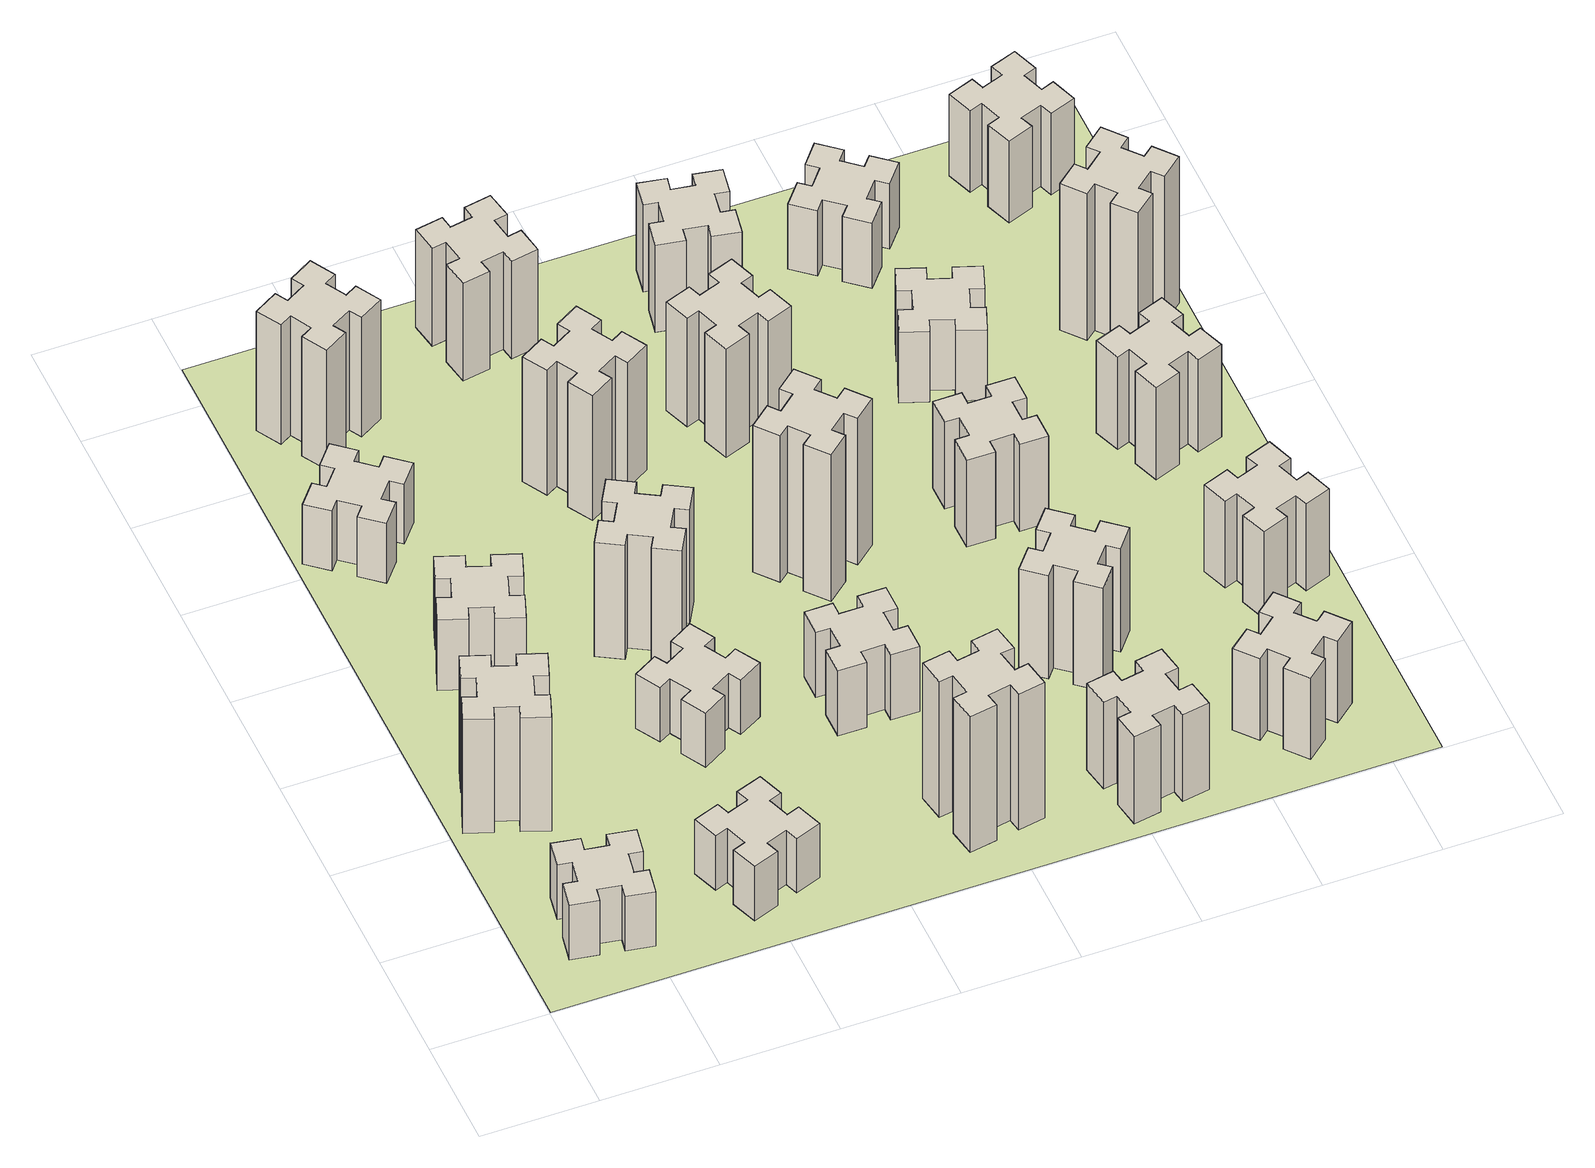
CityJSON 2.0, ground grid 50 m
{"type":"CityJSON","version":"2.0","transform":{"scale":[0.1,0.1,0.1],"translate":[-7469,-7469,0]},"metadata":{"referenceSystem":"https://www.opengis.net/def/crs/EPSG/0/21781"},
"CityObjects":{
"building1":{"type":"Building","attributes":{"class":"1000","function":"1000","usage":"1000","yearOfConstruction":2016,"roofType":"1000","measuredHeight":30,"storeysAboveGround":30,"storeysBelowGround":0},"geometry":[{"type":"Solid","lod":"1","boundaries":[[[[0,1,2,3,4,5,6,7,8,9,10,11,12,13,14,15,16,17,18,19]],[[17,16,20,21]],[[16,15,22,20]],[[15,14,23,22]],[[14,13,24,23]],[[13,12,25,24]],[[12,11,26,25]],[[11,10,27,26]],[[10,9,28,27]],[[9,8,29,28]],[[8,7,30,29]],[[7,6,31,30]],[[6,5,32,31]],[[5,4,33,32]],[[4,3,34,33]],[[3,2,35,34]],[[2,1,36,35]],[[1,0,37,36]],[[0,19,38,37]],[[19,18,39,38]],[[18,17,21,39]],[[24,25,26,27,28,29,30,31,32,33,34,35,36,37,38,39,21,20,22,23]]]]}]},
"building2":{"type":"Building","attributes":{"class":"1000","function":"1000","usage":"1000","yearOfConstruction":2016,"roofType":"1000","measuredHeight":63,"storeysAboveGround":30,"storeysBelowGround":0},"geometry":[{"type":"Solid","lod":"1","boundaries":[[[[40,41,42,43,44,45,46,47,48,49,50,51,52,53,54,55,56,57,58,59]],[[57,56,60,61]],[[56,55,62,60]],[[55,54,63,62]],[[54,53,64,63]],[[53,52,65,64]],[[52,51,66,65]],[[51,50,67,66]],[[50,49,68,67]],[[49,48,69,68]],[[48,47,70,69]],[[47,46,71,70]],[[46,45,72,71]],[[45,44,73,72]],[[44,43,74,73]],[[43,42,75,74]],[[42,41,76,75]],[[41,40,77,76]],[[40,59,78,77]],[[59,58,79,78]],[[58,57,61,79]],[[64,65,66,67,68,69,70,71,72,73,74,75,76,77,78,79,61,60,62,63]]]]}]},
"building3":{"type":"Building","attributes":{"class":"1000","function":"1000","usage":"1000","yearOfConstruction":2016,"roofType":"1000","measuredHeight":39,"storeysAboveGround":30,"storeysBelowGround":0},"geometry":[{"type":"Solid","lod":"1","boundaries":[[[[80,81,82,83,84,85,86,87,88,89,90,91,92,93,94,95,96,97,98,99]],[[97,96,100,101]],[[96,95,102,100]],[[95,94,103,102]],[[94,93,104,103]],[[93,92,105,104]],[[92,91,106,105]],[[91,90,107,106]],[[90,89,108,107]],[[89,88,109,108]],[[88,87,110,109]],[[87,86,111,110]],[[86,85,112,111]],[[85,84,113,112]],[[84,83,114,113]],[[83,82,115,114]],[[82,81,116,115]],[[81,80,117,116]],[[80,99,118,117]],[[99,98,119,118]],[[98,97,101,119]],[[104,105,106,107,108,109,110,111,112,113,114,115,116,117,118,119,101,100,102,103]]]]}]},
"building4":{"type":"Building","attributes":{"class":"1000","function":"1000","usage":"1000","yearOfConstruction":2016,"roofType":"1000","measuredHeight":33,"storeysAboveGround":30,"storeysBelowGround":0},"geometry":[{"type":"Solid","lod":"1","boundaries":[[[[120,121,122,123,124,125,126,127,128,129,130,131,132,133,134,135,136,137,138,139]],[[137,136,140,141]],[[136,135,142,140]],[[135,134,143,142]],[[134,133,144,143]],[[133,132,145,144]],[[132,131,146,145]],[[131,130,147,146]],[[130,129,148,147]],[[129,128,149,148]],[[128,127,150,149]],[[127,126,151,150]],[[126,125,152,151]],[[125,124,153,152]],[[124,123,154,153]],[[123,122,155,154]],[[122,121,156,155]],[[121,120,157,156]],[[120,139,158,157]],[[139,138,159,158]],[[138,137,141,159]],[[144,145,146,147,148,149,150,151,152,153,154,155,156,157,158,159,141,140,142,143]]]]}]},
"building5":{"type":"Building","attributes":{"class":"1000","function":"1000","usage":"1000","yearOfConstruction":2016,"roofType":"1000","measuredHeight":30,"storeysAboveGround":30,"storeysBelowGround":0},"geometry":[{"type":"Solid","lod":"1","boundaries":[[[[160,161,162,163,164,165,166,167,168,169,170,171,172,173,174,175,176,177,178,179]],[[177,176,180,181]],[[176,175,182,180]],[[175,174,183,182]],[[174,173,184,183]],[[173,172,185,184]],[[172,171,186,185]],[[171,170,187,186]],[[170,169,188,187]],[[169,168,189,188]],[[168,167,190,189]],[[167,166,191,190]],[[166,165,192,191]],[[165,164,193,192]],[[164,163,194,193]],[[163,162,195,194]],[[162,161,196,195]],[[161,160,197,196]],[[160,179,198,197]],[[179,178,199,198]],[[178,177,181,199]],[[184,185,186,187,188,189,190,191,192,193,194,195,196,197,198,199,181,180,182,183]]]]}]},
"building6":{"type":"Building","attributes":{"class":"1000","function":"1000","usage":"1000","yearOfConstruction":2016,"roofType":"1000","measuredHeight":66,"storeysAboveGround":30,"storeysBelowGround":0},"geometry":[{"type":"Solid","lod":"1","boundaries":[[[[200,201,202,203,204,205,206,207,208,209,210,211,212,213,214,215,216,217,218,219]],[[217,216,220,221]],[[216,215,222,220]],[[215,214,223,222]],[[214,213,224,223]],[[213,212,225,224]],[[212,211,226,225]],[[211,210,227,226]],[[210,209,228,227]],[[209,208,229,228]],[[208,207,230,229]],[[207,206,231,230]],[[206,205,232,231]],[[205,204,233,232]],[[204,203,234,233]],[[203,202,235,234]],[[202,201,236,235]],[[201,200,237,236]],[[200,219,238,237]],[[219,218,239,238]],[[218,217,221,239]],[[224,225,226,227,228,229,230,231,232,233,234,235,236,237,238,239,221,220,222,223]]]]}]},
"building7":{"type":"Building","attributes":{"class":"1000","function":"1000","usage":"1000","yearOfConstruction":2016,"roofType":"1000","measuredHeight":30,"storeysAboveGround":30,"storeysBelowGround":0},"geometry":[{"type":"Solid","lod":"1","boundaries":[[[[240,241,242,243,244,245,246,247,248,249,250,251,252,253,254,255,256,257,258,259]],[[257,256,260,261]],[[256,255,262,260]],[[255,254,263,262]],[[254,253,264,263]],[[253,252,265,264]],[[252,251,266,265]],[[251,250,267,266]],[[250,249,268,267]],[[249,248,269,268]],[[248,247,270,269]],[[247,246,271,270]],[[246,245,272,271]],[[245,244,273,272]],[[244,243,274,273]],[[243,242,275,274]],[[242,241,276,275]],[[241,240,277,276]],[[240,259,278,277]],[[259,258,279,278]],[[258,257,261,279]],[[264,265,266,267,268,269,270,271,272,273,274,275,276,277,278,279,261,260,262,263]]]]}]},
"building8":{"type":"Building","attributes":{"class":"1000","function":"1000","usage":"1000","yearOfConstruction":2016,"roofType":"1000","measuredHeight":63,"storeysAboveGround":30,"storeysBelowGround":0},"geometry":[{"type":"Solid","lod":"1","boundaries":[[[[280,281,282,283,284,285,286,287,288,289,290,291,292,293,294,295,296,297,298,299]],[[297,296,300,301]],[[296,295,302,300]],[[295,294,303,302]],[[294,293,304,303]],[[293,292,305,304]],[[292,291,306,305]],[[291,290,307,306]],[[290,289,308,307]],[[289,288,309,308]],[[288,287,310,309]],[[287,286,311,310]],[[286,285,312,311]],[[285,284,313,312]],[[284,283,314,313]],[[283,282,315,314]],[[282,281,316,315]],[[281,280,317,316]],[[280,299,318,317]],[[299,298,319,318]],[[298,297,301,319]],[[304,305,306,307,308,309,310,311,312,313,314,315,316,317,318,319,301,300,302,303]]]]}]},
"building9":{"type":"Building","attributes":{"class":"1000","function":"1000","usage":"1000","yearOfConstruction":2016,"roofType":"1000","measuredHeight":69,"storeysAboveGround":30,"storeysBelowGround":0},"geometry":[{"type":"Solid","lod":"1","boundaries":[[[[320,321,322,323,324,325,326,327,328,329,330,331,332,333,334,335,336,337,338,339]],[[337,336,340,341]],[[336,335,342,340]],[[335,334,343,342]],[[334,333,344,343]],[[333,332,345,344]],[[332,331,346,345]],[[331,330,347,346]],[[330,329,348,347]],[[329,328,349,348]],[[328,327,350,349]],[[327,326,351,350]],[[326,325,352,351]],[[325,324,353,352]],[[324,323,354,353]],[[323,322,355,354]],[[322,321,356,355]],[[321,320,357,356]],[[320,339,358,357]],[[339,338,359,358]],[[338,337,341,359]],[[344,345,346,347,348,349,350,351,352,353,354,355,356,357,358,359,341,340,342,343]]]]}]},
"building10":{"type":"Building","attributes":{"class":"1000","function":"1000","usage":"1000","yearOfConstruction":2016,"roofType":"1000","measuredHeight":75,"storeysAboveGround":30,"storeysBelowGround":0},"geometry":[{"type":"Solid","lod":"1","boundaries":[[[[360,361,362,363,364,365,366,367,368,369,370,371,372,373,374,375,376,377,378,379]],[[377,376,380,381]],[[376,375,382,380]],[[375,374,383,382]],[[374,373,384,383]],[[373,372,385,384]],[[372,371,386,385]],[[371,370,387,386]],[[370,369,388,387]],[[369,368,389,388]],[[368,367,390,389]],[[367,366,391,390]],[[366,365,392,391]],[[365,364,393,392]],[[364,363,394,393]],[[363,362,395,394]],[[362,361,396,395]],[[361,360,397,396]],[[360,379,398,397]],[[379,378,399,398]],[[378,377,381,399]],[[384,385,386,387,388,389,390,391,392,393,394,395,396,397,398,399,381,380,382,383]]]]}]},
"building11":{"type":"Building","attributes":{"class":"1000","function":"1000","usage":"1000","yearOfConstruction":2016,"roofType":"1000","measuredHeight":36,"storeysAboveGround":30,"storeysBelowGround":0},"geometry":[{"type":"Solid","lod":"1","boundaries":[[[[400,401,402,403,404,405,406,407,408,409,410,411,412,413,414,415,416,417,418,419]],[[417,416,420,421]],[[416,415,422,420]],[[415,414,423,422]],[[414,413,424,423]],[[413,412,425,424]],[[412,411,426,425]],[[411,410,427,426]],[[410,409,428,427]],[[409,408,429,428]],[[408,407,430,429]],[[407,406,431,430]],[[406,405,432,431]],[[405,404,433,432]],[[404,403,434,433]],[[403,402,435,434]],[[402,401,436,435]],[[401,400,437,436]],[[400,419,438,437]],[[419,418,439,438]],[[418,417,421,439]],[[424,425,426,427,428,429,430,431,432,433,434,435,436,437,438,439,421,420,422,423]]]]}]},
"building12":{"type":"Building","attributes":{"class":"1000","function":"1000","usage":"1000","yearOfConstruction":2016,"roofType":"1000","measuredHeight":54,"storeysAboveGround":30,"storeysBelowGround":0},"geometry":[{"type":"Solid","lod":"1","boundaries":[[[[440,441,442,443,444,445,446,447,448,449,450,451,452,453,454,455,456,457,458,459]],[[457,456,460,461]],[[456,455,462,460]],[[455,454,463,462]],[[454,453,464,463]],[[453,452,465,464]],[[452,451,466,465]],[[451,450,467,466]],[[450,449,468,467]],[[449,448,469,468]],[[448,447,470,469]],[[447,446,471,470]],[[446,445,472,471]],[[445,444,473,472]],[[444,443,474,473]],[[443,442,475,474]],[[442,441,476,475]],[[441,440,477,476]],[[440,459,478,477]],[[459,458,479,478]],[[458,457,461,479]],[[464,465,466,467,468,469,470,471,472,473,474,475,476,477,478,479,461,460,462,463]]]]}]},
"building13":{"type":"Building","attributes":{"class":"1000","function":"1000","usage":"1000","yearOfConstruction":2016,"roofType":"1000","measuredHeight":81,"storeysAboveGround":30,"storeysBelowGround":0},"geometry":[{"type":"Solid","lod":"1","boundaries":[[[[480,481,482,483,484,485,486,487,488,489,490,491,492,493,494,495,496,497,498,499]],[[497,496,500,501]],[[496,495,502,500]],[[495,494,503,502]],[[494,493,504,503]],[[493,492,505,504]],[[492,491,506,505]],[[491,490,507,506]],[[490,489,508,507]],[[489,488,509,508]],[[488,487,510,509]],[[487,486,511,510]],[[486,485,512,511]],[[485,484,513,512]],[[484,483,514,513]],[[483,482,515,514]],[[482,481,516,515]],[[481,480,517,516]],[[480,499,518,517]],[[499,498,519,518]],[[498,497,501,519]],[[504,505,506,507,508,509,510,511,512,513,514,515,516,517,518,519,501,500,502,503]]]]}]},
"building14":{"type":"Building","attributes":{"class":"1000","function":"1000","usage":"1000","yearOfConstruction":2016,"roofType":"1000","measuredHeight":60,"storeysAboveGround":30,"storeysBelowGround":0},"geometry":[{"type":"Solid","lod":"1","boundaries":[[[[520,521,522,523,524,525,526,527,528,529,530,531,532,533,534,535,536,537,538,539]],[[537,536,540,541]],[[536,535,542,540]],[[535,534,543,542]],[[534,533,544,543]],[[533,532,545,544]],[[532,531,546,545]],[[531,530,547,546]],[[530,529,548,547]],[[529,528,549,548]],[[528,527,550,549]],[[527,526,551,550]],[[526,525,552,551]],[[525,524,553,552]],[[524,523,554,553]],[[523,522,555,554]],[[522,521,556,555]],[[521,520,557,556]],[[520,539,558,557]],[[539,538,559,558]],[[538,537,541,559]],[[544,545,546,547,548,549,550,551,552,553,554,555,556,557,558,559,541,540,542,543]]]]}]},
"building15":{"type":"Building","attributes":{"class":"1000","function":"1000","usage":"1000","yearOfConstruction":2016,"roofType":"1000","measuredHeight":48,"storeysAboveGround":30,"storeysBelowGround":0},"geometry":[{"type":"Solid","lod":"1","boundaries":[[[[560,561,562,563,564,565,566,567,568,569,570,571,572,573,574,575,576,577,578,579]],[[577,576,580,581]],[[576,575,582,580]],[[575,574,583,582]],[[574,573,584,583]],[[573,572,585,584]],[[572,571,586,585]],[[571,570,587,586]],[[570,569,588,587]],[[569,568,589,588]],[[568,567,590,589]],[[567,566,591,590]],[[566,565,592,591]],[[565,564,593,592]],[[564,563,594,593]],[[563,562,595,594]],[[562,561,596,595]],[[561,560,597,596]],[[560,579,598,597]],[[579,578,599,598]],[[578,577,581,599]],[[584,585,586,587,588,589,590,591,592,593,594,595,596,597,598,599,581,580,582,583]]]]}]},
"building16":{"type":"Building","attributes":{"class":"1000","function":"1000","usage":"1000","yearOfConstruction":2016,"roofType":"1000","measuredHeight":57,"storeysAboveGround":30,"storeysBelowGround":0},"geometry":[{"type":"Solid","lod":"1","boundaries":[[[[600,601,602,603,604,605,606,607,608,609,610,611,612,613,614,615,616,617,618,619]],[[617,616,620,621]],[[616,615,622,620]],[[615,614,623,622]],[[614,613,624,623]],[[613,612,625,624]],[[612,611,626,625]],[[611,610,627,626]],[[610,609,628,627]],[[609,608,629,628]],[[608,607,630,629]],[[607,606,631,630]],[[606,605,632,631]],[[605,604,633,632]],[[604,603,634,633]],[[603,602,635,634]],[[602,601,636,635]],[[601,600,637,636]],[[600,619,638,637]],[[619,618,639,638]],[[618,617,621,639]],[[624,625,626,627,628,629,630,631,632,633,634,635,636,637,638,639,621,620,622,623]]]]}]},
"building17":{"type":"Building","attributes":{"class":"1000","function":"1000","usage":"1000","yearOfConstruction":2016,"roofType":"1000","measuredHeight":48,"storeysAboveGround":30,"storeysBelowGround":0},"geometry":[{"type":"Solid","lod":"1","boundaries":[[[[640,641,642,643,644,645,646,647,648,649,650,651,652,653,654,655,656,657,658,659]],[[657,656,660,661]],[[656,655,662,660]],[[655,654,663,662]],[[654,653,664,663]],[[653,652,665,664]],[[652,651,666,665]],[[651,650,667,666]],[[650,649,668,667]],[[649,648,669,668]],[[648,647,670,669]],[[647,646,671,670]],[[646,645,672,671]],[[645,644,673,672]],[[644,643,674,673]],[[643,642,675,674]],[[642,641,676,675]],[[641,640,677,676]],[[640,659,678,677]],[[659,658,679,678]],[[658,657,661,679]],[[664,665,666,667,668,669,670,671,672,673,674,675,676,677,678,679,661,660,662,663]]]]}]},
"building18":{"type":"Building","attributes":{"class":"1000","function":"1000","usage":"1000","yearOfConstruction":2016,"roofType":"1000","measuredHeight":48,"storeysAboveGround":30,"storeysBelowGround":0},"geometry":[{"type":"Solid","lod":"1","boundaries":[[[[680,681,682,683,684,685,686,687,688,689,690,691,692,693,694,695,696,697,698,699]],[[697,696,700,701]],[[696,695,702,700]],[[695,694,703,702]],[[694,693,704,703]],[[693,692,705,704]],[[692,691,706,705]],[[691,690,707,706]],[[690,689,708,707]],[[689,688,709,708]],[[688,687,710,709]],[[687,686,711,710]],[[686,685,712,711]],[[685,684,713,712]],[[684,683,714,713]],[[683,682,715,714]],[[682,681,716,715]],[[681,680,717,716]],[[680,699,718,717]],[[699,698,719,718]],[[698,697,701,719]],[[704,705,706,707,708,709,710,711,712,713,714,715,716,717,718,719,701,700,702,703]]]]}]},
"building19":{"type":"Building","attributes":{"class":"1000","function":"1000","usage":"1000","yearOfConstruction":2016,"roofType":"1000","measuredHeight":45,"storeysAboveGround":30,"storeysBelowGround":0},"geometry":[{"type":"Solid","lod":"1","boundaries":[[[[720,721,722,723,724,725,726,727,728,729,730,731,732,733,734,735,736,737,738,739]],[[737,736,740,741]],[[736,735,742,740]],[[735,734,743,742]],[[734,733,744,743]],[[733,732,745,744]],[[732,731,746,745]],[[731,730,747,746]],[[730,729,748,747]],[[729,728,749,748]],[[728,727,750,749]],[[727,726,751,750]],[[726,725,752,751]],[[725,724,753,752]],[[724,723,754,753]],[[723,722,755,754]],[[722,721,756,755]],[[721,720,757,756]],[[720,739,758,757]],[[739,738,759,758]],[[738,737,741,759]],[[744,745,746,747,748,749,750,751,752,753,754,755,756,757,758,759,741,740,742,743]]]]}]},
"building20":{"type":"Building","attributes":{"class":"1000","function":"1000","usage":"1000","yearOfConstruction":2016,"roofType":"1000","measuredHeight":39,"storeysAboveGround":30,"storeysBelowGround":0},"geometry":[{"type":"Solid","lod":"1","boundaries":[[[[760,761,762,763,764,765,766,767,768,769,770,771,772,773,774,775,776,777,778,779]],[[777,776,780,781]],[[776,775,782,780]],[[775,774,783,782]],[[774,773,784,783]],[[773,772,785,784]],[[772,771,786,785]],[[771,770,787,786]],[[770,769,788,787]],[[769,768,789,788]],[[768,767,790,789]],[[767,766,791,790]],[[766,765,792,791]],[[765,764,793,792]],[[764,763,794,793]],[[763,762,795,794]],[[762,761,796,795]],[[761,760,797,796]],[[760,779,798,797]],[[779,778,799,798]],[[778,777,781,799]],[[784,785,786,787,788,789,790,791,792,793,794,795,796,797,798,799,781,780,782,783]]]]}]},
"building21":{"type":"Building","attributes":{"class":"1000","function":"1000","usage":"1000","yearOfConstruction":2016,"roofType":"1000","measuredHeight":36,"storeysAboveGround":30,"storeysBelowGround":0},"geometry":[{"type":"Solid","lod":"1","boundaries":[[[[800,801,802,803,804,805,806,807,808,809,810,811,812,813,814,815,816,817,818,819]],[[817,816,820,821]],[[816,815,822,820]],[[815,814,823,822]],[[814,813,824,823]],[[813,812,825,824]],[[812,811,826,825]],[[811,810,827,826]],[[810,809,828,827]],[[809,808,829,828]],[[808,807,830,829]],[[807,806,831,830]],[[806,805,832,831]],[[805,804,833,832]],[[804,803,834,833]],[[803,802,835,834]],[[802,801,836,835]],[[801,800,837,836]],[[800,819,838,837]],[[819,818,839,838]],[[818,817,821,839]],[[824,825,826,827,828,829,830,831,832,833,834,835,836,837,838,839,821,820,822,823]]]]}]},
"building22":{"type":"Building","attributes":{"class":"1000","function":"1000","usage":"1000","yearOfConstruction":2016,"roofType":"1000","measuredHeight":48,"storeysAboveGround":30,"storeysBelowGround":0},"geometry":[{"type":"Solid","lod":"1","boundaries":[[[[840,841,842,843,844,845,846,847,848,849,850,851,852,853,854,855,856,857,858,859]],[[857,856,860,861]],[[856,855,862,860]],[[855,854,863,862]],[[854,853,864,863]],[[853,852,865,864]],[[852,851,866,865]],[[851,850,867,866]],[[850,849,868,867]],[[849,848,869,868]],[[848,847,870,869]],[[847,846,871,870]],[[846,845,872,871]],[[845,844,873,872]],[[844,843,874,873]],[[843,842,875,874]],[[842,841,876,875]],[[841,840,877,876]],[[840,859,878,877]],[[859,858,879,878]],[[858,857,861,879]],[[864,865,866,867,868,869,870,871,872,873,874,875,876,877,878,879,861,860,862,863]]]]}]},
"building23":{"type":"Building","attributes":{"class":"1000","function":"1000","usage":"1000","yearOfConstruction":2016,"roofType":"1000","measuredHeight":51,"storeysAboveGround":30,"storeysBelowGround":0},"geometry":[{"type":"Solid","lod":"1","boundaries":[[[[880,881,882,883,884,885,886,887,888,889,890,891,892,893,894,895,896,897,898,899]],[[897,896,900,901]],[[896,895,902,900]],[[895,894,903,902]],[[894,893,904,903]],[[893,892,905,904]],[[892,891,906,905]],[[891,890,907,906]],[[890,889,908,907]],[[889,888,909,908]],[[888,887,910,909]],[[887,886,911,910]],[[886,885,912,911]],[[885,884,913,912]],[[884,883,914,913]],[[883,882,915,914]],[[882,881,916,915]],[[881,880,917,916]],[[880,899,918,917]],[[899,898,919,918]],[[898,897,901,919]],[[904,905,906,907,908,909,910,911,912,913,914,915,916,917,918,919,901,900,902,903]]]]}]},
"building24":{"type":"Building","attributes":{"class":"1000","function":"1000","usage":"1000","yearOfConstruction":2016,"roofType":"1000","measuredHeight":81,"storeysAboveGround":30,"storeysBelowGround":0},"geometry":[{"type":"Solid","lod":"1","boundaries":[[[[920,921,922,923,924,925,926,927,928,929,930,931,932,933,934,935,936,937,938,939]],[[937,936,940,941]],[[936,935,942,940]],[[935,934,943,942]],[[934,933,944,943]],[[933,932,945,944]],[[932,931,946,945]],[[931,930,947,946]],[[930,929,948,947]],[[929,928,949,948]],[[928,927,950,949]],[[927,926,951,950]],[[926,925,952,951]],[[925,924,953,952]],[[924,923,954,953]],[[923,922,955,954]],[[922,921,956,955]],[[921,920,957,956]],[[920,939,958,957]],[[939,938,959,958]],[[938,937,941,959]],[[944,945,946,947,948,949,950,951,952,953,954,955,956,957,958,959,941,940,942,943]]]]}]},
"building25":{"type":"Building","attributes":{"class":"1000","function":"1000","usage":"1000","yearOfConstruction":2016,"roofType":"1000","measuredHeight":45,"storeysAboveGround":30,"storeysBelowGround":0},"geometry":[{"type":"Solid","lod":"1","boundaries":[[[[960,961,962,963,964,965,966,967,968,969,970,971,972,973,974,975,976,977,978,979]],[[977,976,980,981]],[[976,975,982,980]],[[975,974,983,982]],[[974,973,984,983]],[[973,972,985,984]],[[972,971,986,985]],[[971,970,987,986]],[[970,969,988,987]],[[969,968,989,988]],[[968,967,990,989]],[[967,966,991,990]],[[966,965,992,991]],[[965,964,993,992]],[[964,963,994,993]],[[963,962,995,994]],[[962,961,996,995]],[[961,960,997,996]],[[960,979,998,997]],[[979,978,999,998]],[[978,977,981,999]],[[984,985,986,987,988,989,990,991,992,993,994,995,996,997,998,999,981,980,982,983]]]]}]},
"landuse1":{"type":"LandUse","attributes":{"name":"plot1","function":"1010"},"geometry":[{"type":"MultiSurface","lod":"1","boundaries":[[[1000,1001,1002,1003]]]}]}
},
"vertices":[
[444,475,0],[345,492,0],[356,551,0],[237,572,0],[217,454,0],[276,444,0],[258,345,0],[199,356,0],[178,237,0],[297,217,0],[307,276,0],[405,258,0],[395,199,0],[513,178,0],[534,297,0],[475,307,0],[492,405,0],[551,395,0],[572,513,0],[454,534,0],[492,405,300],[551,395,300],[475,307,300],[534,297,300],[513,178,300],[395,199,300],[405,258,300],[307,276,300],[297,217,300],[178,237,300],[199,356,300],[258,345,300],[276,444,300],[217,454,300],[237,572,300],[356,551,300],[345,492,300],[444,475,300],[454,534,300],[572,513,300],
[189,1200,0],[155,1106,0],[99,1127,0],[57,1014,0],[170,973,0],[191,1029,0],[285,995,0],[264,939,0],[377,897,0],[418,1010,0],[362,1031,0],[396,1125,0],[452,1104,0],[493,1217,0],[380,1258,0],[360,1202,0],[266,1236,0],[287,1292,0],[174,1333,0],[133,1220,0],[266,1236,630],[287,1292,630],[360,1202,630],[380,1258,630],[493,1217,630],[452,1104,630],[396,1125,630],[362,1031,630],[418,1010,630],[377,897,630],[264,939,630],[285,995,630],[191,1029,630],[170,973,630],[57,1014,630],[99,1127,630],[155,1106,630],[189,1200,630],[133,1220,630],[174,1333,630],
[389,1940,0],[355,1846,0],[299,1867,0],[257,1754,0],[370,1713,0],[391,1769,0],[485,1735,0],[464,1679,0],[577,1637,0],[618,1750,0],[562,1771,0],[596,1865,0],[652,1844,0],[693,1957,0],[580,1998,0],[560,1942,0],[466,1976,0],[487,2032,0],[374,2073,0],[333,1960,0],[466,1976,390],[487,2032,390],[560,1942,390],[580,1998,390],[693,1957,390],[652,1844,390],[596,1865,390],[562,1771,390],[618,1750,390],[577,1637,390],[464,1679,390],[485,1735,390],[391,1769,390],[370,1713,390],[257,1754,390],[299,1867,390],[355,1846,390],[389,1940,390],[333,1960,390],[374,2073,390],
[223,2704,0],[159,2628,0],[113,2666,0],[36,2574,0],[128,2497,0],[166,2543,0],[243,2479,0],[204,2433,0],[296,2356,0],[373,2448,0],[327,2486,0],[392,2563,0],[438,2524,0],[515,2616,0],[423,2693,0],[384,2647,0],[308,2712,0],[346,2758,0],[254,2835,0],[177,2743,0],[308,2712,330],[346,2758,330],[384,2647,330],[423,2693,330],[515,2616,330],[438,2524,330],[392,2563,330],[327,2486,330],[373,2448,330],[296,2356,330],[204,2433,330],[243,2479,330],[166,2543,330],[128,2497,330],[36,2574,330],[113,2666,330],[159,2628,330],[223,2704,330],[177,2743,330],[254,2835,330],
[1136,366,0],[1102,460,0],[1158,480,0],[1117,593,0],[1004,552,0],[1025,496,0],[931,462,0],[910,518,0],[797,477,0],[839,364,0],[895,385,0],[929,291,0],[873,270,0],[914,157,0],[1027,199,0],[1006,255,0],[1100,289,0],[1120,233,0],[1233,274,0],[1192,387,0],[1100,289,300],[1120,233,300],[1006,255,300],[1027,199,300],[914,157,300],[873,270,300],[929,291,300],[895,385,300],[839,364,300],[797,477,300],[910,518,300],[931,462,300],[1025,496,300],[1004,552,300],[1117,593,300],[1158,480,300],[1102,460,300],[1136,366,300],[1192,387,300],[1233,274,300],
[387,3115,0],[474,3165,0],[504,3113,0],[608,3173,0],[548,3277,0],[496,3247,0],[446,3334,0],[498,3364,0],[438,3468,0],[334,3408,0],[364,3356,0],[277,3306,0],[247,3358,0],[143,3298,0],[203,3194,0],[255,3224,0],[305,3137,0],[253,3107,0],[313,3003,0],[417,3063,0],[305,3137,660],[253,3107,660],[255,3224,660],[203,3194,660],[143,3298,660],[247,3358,660],[277,3306,660],[364,3356,660],[334,3408,660],[438,3468,660],[498,3364,660],[446,3334,660],[496,3247,660],[548,3277,660],[608,3173,660],[504,3113,660],[474,3165,660],[387,3115,660],[417,3063,660],[313,3003,660],
[995,1204,0],[1045,1117,0],[993,1087,0],[1053,983,0],[1157,1043,0],[1127,1095,0],[1214,1145,0],[1244,1093,0],[1348,1153,0],[1288,1257,0],[1236,1227,0],[1186,1314,0],[1238,1344,0],[1178,1448,0],[1074,1388,0],[1104,1336,0],[1017,1286,0],[987,1338,0],[883,1278,0],[943,1174,0],[1017,1286,300],[987,1338,300],[1104,1336,300],[1074,1388,300],[1178,1448,300],[1238,1344,300],[1186,1314,300],[1236,1227,300],[1288,1257,300],[1348,1153,300],[1244,1093,300],[1214,1145,300],[1127,1095,300],[1157,1043,300],[1053,983,300],[993,1087,300],[1045,1117,300],[995,1204,300],[943,1174,300],[883,1278,300],
[1186,1657,0],[1236,1744,0],[1288,1714,0],[1348,1818,0],[1244,1878,0],[1214,1826,0],[1127,1876,0],[1157,1928,0],[1053,1988,0],[993,1884,0],[1045,1854,0],[995,1767,0],[943,1797,0],[883,1693,0],[987,1633,0],[1017,1685,0],[1104,1635,0],[1074,1583,0],[1178,1523,0],[1238,1627,0],[1104,1635,630],[1074,1583,630],[1017,1685,630],[987,1633,630],[883,1693,630],[943,1797,630],[995,1767,630],[1045,1854,630],[993,1884,630],[1053,1988,630],[1157,1928,630],[1127,1876,630],[1214,1826,630],[1244,1878,630],[1348,1818,630],[1288,1714,630],[1236,1744,630],[1186,1657,630],[1238,1627,630],[1178,1523,630],
[1227,2475,0],[1314,2525,0],[1344,2473,0],[1448,2533,0],[1388,2637,0],[1336,2607,0],[1286,2694,0],[1338,2724,0],[1278,2828,0],[1174,2768,0],[1204,2716,0],[1117,2666,0],[1087,2718,0],[983,2658,0],[1043,2554,0],[1095,2584,0],[1145,2497,0],[1093,2467,0],[1153,2363,0],[1257,2423,0],[1145,2497,690],[1093,2467,690],[1095,2584,690],[1043,2554,690],[983,2658,690],[1087,2718,690],[1117,2666,690],[1204,2716,690],[1174,2768,690],[1278,2828,690],[1338,2724,690],[1286,2694,690],[1336,2607,690],[1388,2637,690],[1448,2533,690],[1344,2473,690],[1314,2525,690],[1227,2475,690],[1257,2423,690],[1153,2363,690],
[1838,405,0],[1856,307,0],[1797,297,0],[1817,178,0],[1936,199,0],[1925,258,0],[2024,276,0],[2034,217,0],[2152,237,0],[2131,356,0],[2072,345,0],[2055,444,0],[2114,454,0],[2093,572,0],[1975,551,0],[1985,492,0],[1887,475,0],[1877,534,0],[1758,513,0],[1779,395,0],[1887,475,750],[1877,534,750],[1985,492,750],[1975,551,750],[2093,572,750],[2114,454,750],[2055,444,750],[2072,345,750],[2131,356,750],[2152,237,750],[2034,217,750],[2024,276,750],[1925,258,750],[1936,199,750],[1817,178,750],[1797,297,750],[1856,307,750],[1838,405,750],[1779,395,750],[1758,513,750],
[1865,1065,0],[1865,1165,0],[1925,1165,0],[1925,1285,0],[1805,1285,0],[1805,1225,0],[1705,1225,0],[1705,1285,0],[1585,1285,0],[1585,1165,0],[1645,1165,0],[1645,1065,0],[1585,1065,0],[1585,945,0],[1705,945,0],[1705,1005,0],[1805,1005,0],[1805,945,0],[1925,945,0],[1925,1065,0],[1805,1005,360],[1805,945,360],[1705,1005,360],[1705,945,360],[1585,945,360],[1585,1065,360],[1645,1065,360],[1645,1165,360],[1585,1165,360],[1585,1285,360],[1705,1285,360],[1705,1225,360],[1805,1225,360],[1805,1285,360],[1925,1285,360],[1925,1165,360],[1865,1165,360],[1865,1065,360],[1925,1065,360],[1925,945,360],
[998,3465,0],[1016,3367,0],[957,3357,0],[977,3238,0],[1096,3259,0],[1085,3318,0],[1184,3336,0],[1194,3277,0],[1312,3297,0],[1291,3416,0],[1232,3405,0],[1215,3504,0],[1274,3514,0],[1253,3632,0],[1135,3611,0],[1145,3552,0],[1047,3535,0],[1037,3594,0],[918,3573,0],[939,3455,0],[1047,3535,540],[1037,3594,540],[1145,3552,540],[1135,3611,540],[1253,3632,540],[1274,3514,540],[1215,3504,540],[1232,3405,540],[1291,3416,540],[1312,3297,540],[1194,3277,540],[1184,3336,540],[1085,3318,540],[1096,3259,540],[977,3238,540],[957,3357,540],[1016,3367,540],[998,3465,540],[939,3455,540],[918,3573,540],
[1823,1972,0],[1746,1907,0],[1708,1953,0],[1616,1876,0],[1693,1784,0],[1739,1823,0],[1803,1746,0],[1757,1708,0],[1834,1616,0],[1926,1693,0],[1888,1739,0],[1964,1803,0],[2003,1757,0],[2095,1834,0],[2018,1926,0],[1972,1888,0],[1907,1964,0],[1953,2003,0],[1876,2095,0],[1784,2018,0],[1907,1964,810],[1953,2003,810],[1972,1888,810],[2018,1926,810],[2095,1834,810],[2003,1757,810],[1964,1803,810],[1888,1739,810],[1926,1693,810],[1834,1616,810],[1757,1708,810],[1803,1746,810],[1739,1823,810],[1693,1784,810],[1616,1876,810],[1708,1953,810],[1746,1907,810],[1823,1972,810],[1784,2018,810],[1876,2095,810],
[1735,2705,0],[1769,2611,0],[1713,2590,0],[1754,2477,0],[1867,2519,0],[1846,2575,0],[1940,2609,0],[1960,2553,0],[2073,2594,0],[2032,2707,0],[1976,2686,0],[1942,2780,0],[1998,2800,0],[1957,2913,0],[1844,2872,0],[1865,2816,0],[1771,2782,0],[1750,2838,0],[1637,2797,0],[1679,2684,0],[1771,2782,600],[1750,2838,600],[1865,2816,600],[1844,2872,600],[1957,2913,600],[1998,2800,600],[1942,2780,600],[1976,2686,600],[2032,2707,600],[2073,2594,600],[1960,2553,600],[1940,2609,600],[1846,2575,600],[1867,2519,600],[1754,2477,600],[1713,2590,600],[1769,2611,600],[1735,2705,600],[1679,2684,600],[1637,2797,600],
[2712,245,0],[2695,344,0],[2754,354,0],[2733,472,0],[2615,451,0],[2625,392,0],[2527,375,0],[2517,434,0],[2398,413,0],[2419,295,0],[2478,305,0],[2496,207,0],[2437,197,0],[2457,78,0],[2576,99,0],[2565,158,0],[2664,176,0],[2674,117,0],[2792,137,0],[2771,256,0],[2664,176,480],[2674,117,480],[2565,158,480],[2576,99,480],[2457,78,480],[2437,197,480],[2496,207,480],[2478,305,480],[2419,295,480],[2398,413,480],[2517,434,480],[2527,375,480],[2625,392,480],[2615,451,480],[2733,472,480],[2754,354,480],[2695,344,480],[2712,245,480],[2771,256,480],[2792,137,480],
[2486,963,0],[2563,899,0],[2524,853,0],[2616,776,0],[2693,868,0],[2647,906,0],[2712,983,0],[2758,944,0],[2835,1036,0],[2743,1113,0],[2704,1067,0],[2628,1132,0],[2666,1178,0],[2574,1255,0],[2497,1163,0],[2543,1124,0],[2479,1048,0],[2433,1086,0],[2356,994,0],[2448,917,0],[2479,1048,570],[2433,1086,570],[2543,1124,570],[2497,1163,570],[2574,1255,570],[2666,1178,570],[2628,1132,570],[2704,1067,570],[2743,1113,570],[2835,1036,570],[2758,944,570],[2712,983,570],[2647,906,570],[2693,868,570],[2616,776,570],[2524,853,570],[2563,899,570],[2486,963,570],[2448,917,570],[2356,994,570],
[2024,3435,0],[1925,3452,0],[1936,3511,0],[1817,3532,0],[1797,3414,0],[1856,3404,0],[1838,3305,0],[1779,3316,0],[1758,3197,0],[1877,3177,0],[1887,3236,0],[1985,3218,0],[1975,3159,0],[2093,3138,0],[2114,3257,0],[2055,3267,0],[2072,3365,0],[2131,3355,0],[2152,3473,0],[2034,3494,0],[2072,3365,480],[2131,3355,480],[2055,3267,480],[2114,3257,480],[2093,3138,480],[1975,3159,480],[1985,3218,480],[1887,3236,480],[1877,3177,480],[1758,3197,480],[1779,3316,480],[1838,3305,480],[1856,3404,480],[1797,3414,480],[1817,3532,480],[1936,3511,480],[1925,3452,480],[2024,3435,480],[2034,3494,480],[2152,3473,480],
[2545,1745,0],[2645,1745,0],[2645,1685,0],[2765,1685,0],[2765,1805,0],[2705,1805,0],[2705,1905,0],[2765,1905,0],[2765,2025,0],[2645,2025,0],[2645,1965,0],[2545,1965,0],[2545,2025,0],[2425,2025,0],[2425,1905,0],[2485,1905,0],[2485,1805,0],[2425,1805,0],[2425,1685,0],[2545,1685,0],[2485,1805,480],[2425,1805,480],[2485,1905,480],[2425,1905,480],[2425,2025,480],[2545,2025,480],[2545,1965,480],[2645,1965,480],[2645,2025,480],[2765,2025,480],[2765,1905,480],[2705,1905,480],[2705,1805,480],[2765,1805,480],[2765,1685,480],[2645,1685,480],[2645,1745,480],[2545,1745,480],[2545,1685,480],[2425,1685,480],
[3203,492,0],[3126,427,0],[3088,473,0],[2996,396,0],[3073,304,0],[3119,343,0],[3183,266,0],[3137,228,0],[3214,136,0],[3306,213,0],[3268,259,0],[3344,323,0],[3383,277,0],[3475,354,0],[3398,446,0],[3352,408,0],[3287,484,0],[3333,523,0],[3256,615,0],[3164,538,0],[3287,484,450],[3333,523,450],[3352,408,450],[3398,446,450],[3475,354,450],[3383,277,450],[3344,323,450],[3268,259,450],[3306,213,450],[3214,136,450],[3137,228,450],[3183,266,450],[3119,343,450],[3073,304,450],[2996,396,450],[3088,473,450],[3126,427,450],[3203,492,450],[3164,538,450],[3256,615,450],
[2611,2509,0],[2705,2475,0],[2684,2419,0],[2797,2377,0],[2838,2490,0],[2782,2511,0],[2816,2605,0],[2872,2584,0],[2913,2697,0],[2800,2738,0],[2780,2682,0],[2686,2716,0],[2707,2772,0],[2594,2813,0],[2553,2700,0],[2609,2680,0],[2575,2586,0],[2519,2607,0],[2477,2494,0],[2590,2453,0],[2575,2586,390],[2519,2607,390],[2609,2680,390],[2553,2700,390],[2594,2813,390],[2707,2772,390],[2686,2716,390],[2780,2682,390],[2800,2738,390],[2913,2697,390],[2872,2584,390],[2816,2605,390],[2782,2511,390],[2838,2490,390],[2797,2377,390],[2684,2419,390],[2705,2475,390],[2611,2509,390],[2590,2453,390],[2477,2494,390],
[2543,3444,0],[2479,3368,0],[2433,3406,0],[2356,3314,0],[2448,3237,0],[2486,3283,0],[2563,3219,0],[2524,3173,0],[2616,3096,0],[2693,3188,0],[2647,3226,0],[2712,3303,0],[2758,3264,0],[2835,3356,0],[2743,3433,0],[2704,3387,0],[2628,3452,0],[2666,3498,0],[2574,3575,0],[2497,3483,0],[2628,3452,360],[2666,3498,360],[2704,3387,360],[2743,3433,360],[2835,3356,360],[2758,3264,360],[2712,3303,360],[2647,3226,360],[2693,3188,360],[2616,3096,360],[2524,3173,360],[2563,3219,360],[2486,3283,360],[2448,3237,360],[2356,3314,360],[2433,3406,360],[2479,3368,360],[2543,3444,360],[2497,3483,360],[2574,3575,360],
[3315,1125,0],[3349,1031,0],[3293,1010,0],[3334,897,0],[3447,939,0],[3426,995,0],[3520,1029,0],[3540,973,0],[3653,1014,0],[3612,1127,0],[3556,1106,0],[3522,1200,0],[3578,1220,0],[3537,1333,0],[3424,1292,0],[3445,1236,0],[3351,1202,0],[3330,1258,0],[3217,1217,0],[3259,1104,0],[3351,1202,480],[3330,1258,480],[3445,1236,480],[3424,1292,480],[3537,1333,480],[3578,1220,480],[3522,1200,480],[3556,1106,480],[3612,1127,480],[3653,1014,480],[3540,973,480],[3520,1029,480],[3426,995,480],[3447,939,480],[3334,897,480],[3293,1010,480],[3349,1031,480],[3315,1125,480],[3259,1104,480],[3217,1217,480],
[3456,1946,0],[3422,2040,0],[3478,2060,0],[3437,2173,0],[3324,2132,0],[3345,2076,0],[3251,2042,0],[3230,2098,0],[3117,2057,0],[3159,1944,0],[3215,1965,0],[3249,1871,0],[3193,1850,0],[3234,1737,0],[3347,1779,0],[3326,1835,0],[3420,1869,0],[3440,1813,0],[3553,1854,0],[3512,1967,0],[3420,1869,510],[3440,1813,510],[3326,1835,510],[3347,1779,510],[3234,1737,510],[3193,1850,510],[3249,1871,510],[3215,1965,510],[3159,1944,510],[3117,2057,510],[3230,2098,510],[3251,2042,510],[3345,2076,510],[3324,2132,510],[3437,2173,510],[3478,2060,510],[3422,2040,510],[3456,1946,510],[3512,1967,510],[3553,1854,510],
[3403,2712,0],[3326,2647,0],[3288,2693,0],[3196,2616,0],[3273,2524,0],[3319,2563,0],[3383,2486,0],[3337,2448,0],[3414,2356,0],[3506,2433,0],[3468,2479,0],[3544,2543,0],[3583,2497,0],[3675,2574,0],[3598,2666,0],[3552,2628,0],[3487,2704,0],[3533,2743,0],[3456,2835,0],[3364,2758,0],[3487,2704,810],[3533,2743,810],[3552,2628,810],[3598,2666,810],[3675,2574,810],[3583,2497,810],[3544,2543,810],[3468,2479,810],[3506,2433,810],[3414,2356,810],[3337,2448,810],[3383,2486,810],[3319,2563,810],[3273,2524,810],[3196,2616,810],[3288,2693,810],[3326,2647,810],[3403,2712,810],[3364,2758,810],[3456,2835,810],
[3326,3315,0],[3420,3349,0],[3440,3293,0],[3553,3334,0],[3512,3447,0],[3456,3426,0],[3422,3520,0],[3478,3540,0],[3437,3653,0],[3324,3612,0],[3345,3556,0],[3251,3522,0],[3230,3578,0],[3117,3537,0],[3159,3424,0],[3215,3445,0],[3249,3351,0],[3193,3330,0],[3234,3217,0],[3347,3259,0],[3249,3351,450],[3193,3330,450],[3215,3445,450],[3159,3424,450],[3117,3537,450],[3230,3578,450],[3251,3522,450],[3345,3556,450],[3324,3612,450],[3437,3653,450],[3478,3540,450],[3422,3520,450],[3456,3426,450],[3512,3447,450],[3553,3334,450],[3440,3293,450],[3420,3349,450],[3326,3315,450],[3347,3259,450],[3234,3217,450],
[5,3705,0],[3705,3705,0],[3705,5,0],[5,5,0]
]}
